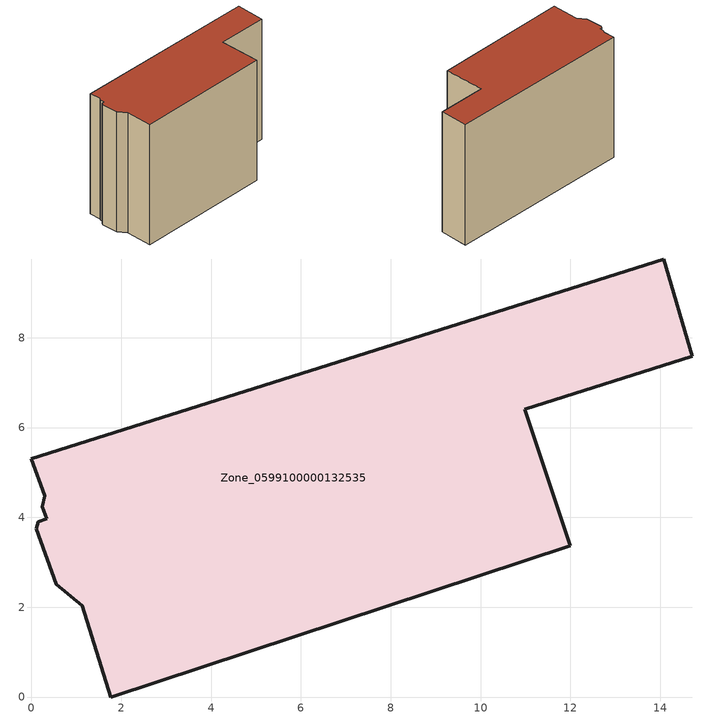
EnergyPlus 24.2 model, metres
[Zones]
Zone_0599100000132535
 floor ground (C_G): 0.15,3.91 0.34,3.97 0.24,4.24 0.3,4.48 0,5.31 14.08,9.75 14.71,7.59 10.99,6.41 12,3.36 1.77,0 1.13,2.03 0.55,2.51 0.11,3.74 z0
 wall outside (C_F): 0,5.31 0.3,4.48 0.24,4.24 0.34,3.97 0.15,3.91 0.11,3.74 0.55,2.51 1.13,2.03 1.77,0 12,3.36 10.99,6.41 14.71,7.59 14.08,9.75 0,5.31 z0:10.03
 roof outside (C_R): 0.34,3.97 0.15,3.91 0.11,3.74 0.55,2.51 1.13,2.03 1.77,0 12,3.36 10.99,6.41 14.71,7.59 14.08,9.75 0,5.31 0.3,4.48 0.24,4.24 z10.03
[BUILDING]
Pand.0599100000132535: North Axis=0; Terrain=City; Loads Convergence Tolerance Value=0.04; Temperature Convergence Tolerance Value=0.4; Solar Distribution=FullExterior; Maximum Number of Warmup Days=25; Minimum Number of Warmup Days=1
[Site:Location]
Rotterdam.The.Hague.AP_ZH_NLD Design_Conditions: Latitude=51.96; Longitude=4.45; Time Zone=1; Elevation=-4.5
[SITE:GROUNDTEMPERATURE:BUILDINGSURFACE]
18, 18, 18, 18, 18, 18, 18, 18, 18, 18, 18, 18
[MATERIAL] Thermal Absorptance=0.9; Solar Absorptance=0.7; Visible Absorptance=0.7
Name | Roughness | Thickness | Conductivity | Density | Specific Heat
G.TI.1946 | MediumSmooth | 0.15 | 1 | 540 | 1210
F.TI.1946 | Rough | 0.3 | 0.857143 | 1920 | 840
R.TI.1946 | MediumRough | 0.2 | 0.1 | 1500 | 1000
[CONSTRUCTION]
C_G: G.TI.1946
C_F: F.TI.1946
C_R: R.TI.1946
[ZONE]
Zone_0599100000132535: Type=1; Multiplier=1; Ceiling Height=Autocalculate; Volume=Autocalculate; Floor Area=autocalculate; Part of Total Floor Area=Yes
[ZONEINFILTRATION:DESIGNFLOWRATE]
Infil_Zone_0599100000132535: Zone or ZoneList or Space or SpaceList=Zone_0599100000132535; Schedule=AlwaysOn; Design Flow Rate Calculation Method=Flow/Area; Flow Rate per Floor Area=0.003; Constant Term Coefficient=1; Temperature Term Coefficient=0; Velocity Term Coefficient=0; Velocity Squared Term Coefficient=0
[HVACTEMPLATE:ZONE:IDEALLOADSAIRSYSTEM]
Zone_0599100000132535: Maximum Heating Supply Air Temperature=50; Minimum Cooling Supply Air Temperature=13; Maximum Heating Supply Air Humidity Ratio=0.0156; Minimum Cooling Supply Air Humidity Ratio=0.0077; Heating Limit=NoLimit; Cooling Limit=NoLimit; Dehumidification Control Type=ConstantSensibleHeatRatio; Cooling Sensible Heat Ratio=0.7; Dehumidification Setpoint=60; Humidification Control Type=None; Humidification Setpoint=30; Outdoor Air Method=None; Outdoor Air Flow Rate per Person=0.00944; Outdoor Air Flow Rate per Zone Floor Area=0; Outdoor Air Flow Rate per Zone=0; Demand Controlled Ventilation Type=None; Outdoor Air Economizer Type=NoEconomizer; Heat Recovery Type=None; Sensible Heat Recovery Effectiveness=0.7; Latent Heat Recovery Effectiveness=0.65
[ZONECONTROL:THERMOSTAT]
ThermostatControl_Zone_0599100000132535: Zone or ZoneList=Zone_0599100000132535; Control Type Schedule=DualSetpointControlType; Control 1=Thermostat_Zone_0599100000132535; Temperature Difference Between Cutout And Setpoint=0
[THERMOSTATSETPOINT:DUALSETPOINT]
Thermostat_Zone_0599100000132535: Heating Setpoint Temperature Schedule=HeatingSetpoint_Zone_0599100000132535; Cooling Setpoint Temperature Schedule=CoolingSetpoint_Zone_0599100000132535
[SCHEDULE:COMPACT]
HeatingSetpoint_Zone_0599100000132535: Through: 12/31, For: AllDays, Until: 24:00, 21
CoolingSetpoint_Zone_0599100000132535: Through: 12/31, For: AllDays, Until: 24:00, 24
DualSetpointControlType: Through: 12/31, For: AllDays, Until: 24:00, 4
AlwaysOn: Through: 12/31, For: AllDays, Until: 24:00, 1
